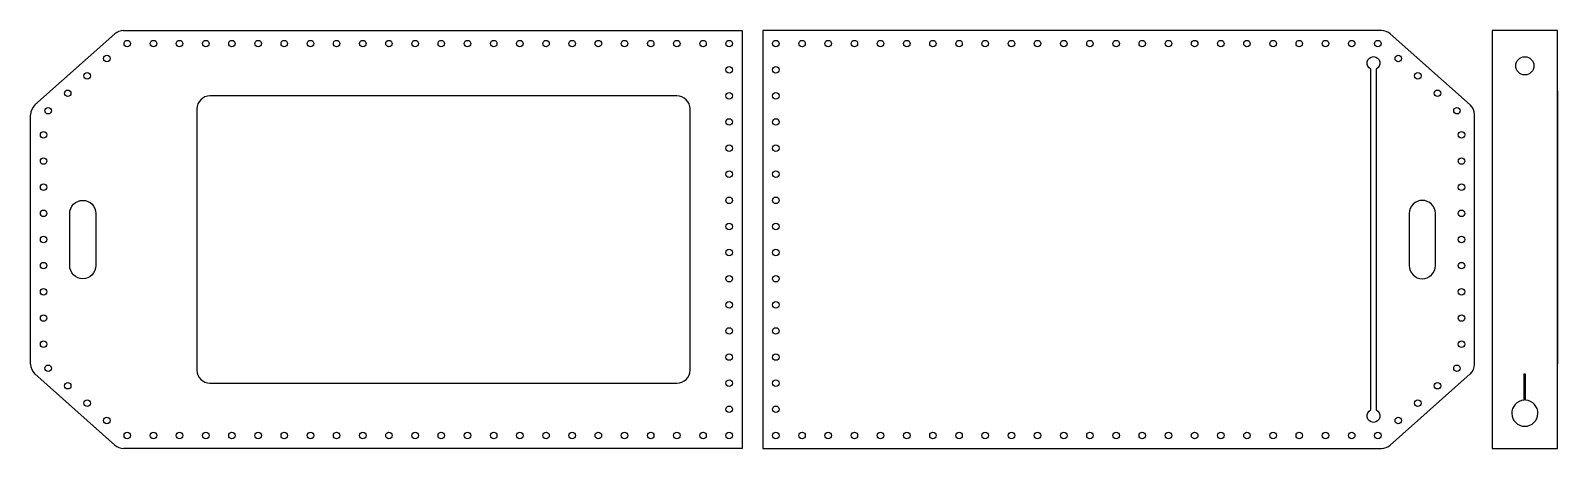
# Model space of a CAD drawing. Header units: millimetres. Extents: x 85 to 318, y 86 to 150.
import ezdxf

# ---------------------------------------------------------------- set-up
doc = ezdxf.new("R2010")
doc.units = ezdxf.units.MM
doc.header["$MEASUREMENT"] = 0

msp = doc.modelspace()

# ---------------------------------------------------------------- linework, layer by layer
for p, q in [((98.8, 149.66), (193.54, 149.66)), ((193.54, 149.66), (193.54, 85.66)), ((291.42, 149.66), (196.68, 149.66)), ((196.68, 149.66), (196.68, 85.66)), ((85.24, 138.26), (97.47, 149.16)), ((304.98, 138.26), (292.75, 149.16)), ((318.35, 140.41), (318.35, 98.61)), ((84.57, 98.56), (84.57, 136.77)), ((305.65, 98.56), (305.65, 136.77)), ((97.47, 86.17), (85.24, 97.07)), ((292.75, 86.17), (304.98, 97.07)), ((313.47, 97.06), (313.22, 97.06)), ((313.22, 97.06), (313.22, 93.06)), ((313.47, 93.06), (313.47, 97.06)), ((313.22, 93.06), (313.22, 93.06)), ((313.47, 93.06), (313.47, 93.06)), ((193.54, 85.66), (98.8, 85.66)), ((196.68, 85.66), (291.42, 85.66))]:
    msp.add_line(p, q)
msp.add_lwpolyline([(308.35, 85.66), (318.35, 85.66), (318.35, 149.66), (308.35, 149.66)], close=True)
for points in [[(290.58, 143.75), (290.58, 91.58, -4.791288), (289.78, 91.58), (289.78, 143.75, -4.791288)], [(112.04, 95.66), (183.54, 95.66, 0.414214), (185.54, 97.66), (185.54, 137.66, 0.414214), (183.54, 139.66), (112.04, 139.66, 0.414214), (110.04, 137.66), (110.04, 97.66, 0.414214)], [(92.57, 123.66), (92.57, 123.66, -0.414214), (94.57, 121.66), (94.57, 113.66, -0.414214), (92.57, 111.66), (92.57, 111.66, -0.414214), (90.57, 113.66), (90.57, 121.66, -0.414214)], [(297.65, 123.66), (297.65, 123.66, 0.414214), (295.65, 121.66), (295.65, 113.66, 0.414214), (297.65, 111.66), (297.65, 111.66, 0.414214), (299.65, 113.66), (299.65, 121.66, 0.414214)]]:
    msp.add_lwpolyline(points, format="xyb", close=True)
for centre, radius in [((99.38, 147.66), 0.5), ((103.39, 147.66), 0.5), ((107.39, 147.66), 0.5), ((111.4, 147.66), 0.5), ((115.41, 147.66), 0.5), ((119.41, 147.66), 0.5), ((123.42, 147.66), 0.5), ((127.43, 147.66), 0.5), ((131.43, 147.66), 0.5), ((135.44, 147.66), 0.5), ((139.45, 147.66), 0.5), ((143.46, 147.66), 0.5), ((147.46, 147.66), 0.5), ((151.47, 147.66), 0.5), ((155.48, 147.66), 0.5), ((159.48, 147.66), 0.5), ((163.49, 147.66), 0.5), ((167.5, 147.66), 0.5), ((171.5, 147.66), 0.5), ((175.51, 147.66), 0.5), ((179.52, 147.66), 0.5), ((183.53, 147.66), 0.5), ((187.53, 147.66), 0.5), ((191.54, 147.66), 0.5), ((198.68, 147.66), 0.5), ((202.69, 147.66), 0.5), ((206.7, 147.66), 0.5), ((210.7, 147.66), 0.5), ((214.71, 147.66), 0.5), ((218.72, 147.66), 0.5), ((222.73, 147.66), 0.5), ((226.73, 147.66), 0.5), ((230.74, 147.66), 0.5), ((234.75, 147.66), 0.5), ((238.75, 147.66), 0.5), ((242.76, 147.66), 0.5), ((246.77, 147.66), 0.5), ((250.77, 147.66), 0.5), ((254.78, 147.66), 0.5), ((258.79, 147.66), 0.5), ((262.8, 147.66), 0.5), ((266.8, 147.66), 0.5), ((270.81, 147.66), 0.5), ((274.82, 147.66), 0.5), ((278.82, 147.66), 0.5), ((282.83, 147.66), 0.5), ((286.84, 147.66), 0.5), ((290.84, 147.66), 0.5), ((96.24, 145.38), 0.5), ((293.98, 145.38), 0.5), ((313.35, 144.26), 1.4), ((93.25, 142.72), 0.5), ((191.54, 143.66), 0.5), ((198.68, 143.66), 0.5), ((296.97, 142.72), 0.5), ((90.26, 140.05), 0.5), ((299.97, 140.05), 0.5), ((191.54, 139.66), 0.5), ((198.68, 139.66), 0.5), ((87.27, 137.39), 0.5), ((191.54, 135.66), 0.5), ((198.68, 135.66), 0.5), ((302.96, 137.39), 0.5), ((86.57, 133.69), 0.5), ((303.65, 133.69), 0.5), ((191.54, 131.66), 0.5), ((198.68, 131.66), 0.5), ((86.57, 129.68), 0.5), ((303.65, 129.68), 0.5), ((191.54, 127.66), 0.5), ((198.68, 127.66), 0.5), ((86.57, 125.68), 0.5), ((191.54, 123.66), 0.5), ((198.68, 123.66), 0.5), ((303.65, 125.68), 0.5), ((86.57, 121.67), 0.5), ((303.65, 121.67), 0.5), ((191.54, 119.66), 0.5), ((198.68, 119.66), 0.5), ((86.57, 117.66), 0.5), ((303.65, 117.66), 0.5), ((191.54, 115.66), 0.5), ((198.68, 115.66), 0.5), ((86.57, 113.66), 0.5), ((303.65, 113.66), 0.5), ((86.57, 109.65), 0.5), ((191.54, 111.66), 0.5), ((198.68, 111.66), 0.5), ((303.65, 109.65), 0.5), ((191.54, 107.66), 0.5), ((198.68, 107.66), 0.5), ((86.57, 105.64), 0.5), ((303.65, 105.64), 0.5), ((191.54, 103.66), 0.5), ((198.68, 103.66), 0.5), ((86.57, 101.64), 0.5), ((303.65, 101.64), 0.5), ((87.27, 97.94), 0.5), ((191.54, 99.66), 0.5), ((198.68, 99.66), 0.5), ((302.96, 97.94), 0.5), ((191.54, 95.66), 0.5), ((198.68, 95.66), 0.5), ((90.26, 95.27), 0.5), ((299.97, 95.27), 0.5), ((93.25, 92.61), 0.5), ((191.54, 91.66), 0.5), ((198.68, 91.66), 0.5), ((296.97, 92.61), 0.5), ((96.24, 89.94), 0.5), ((293.98, 89.94), 0.5), ((99.38, 87.66), 0.5), ((103.39, 87.66), 0.5), ((107.39, 87.66), 0.5), ((111.4, 87.66), 0.5), ((115.41, 87.66), 0.5), ((119.41, 87.66), 0.5), ((123.42, 87.66), 0.5), ((127.43, 87.66), 0.5), ((131.43, 87.66), 0.5), ((135.44, 87.66), 0.5), ((139.45, 87.66), 0.5), ((143.46, 87.66), 0.5), ((147.46, 87.66), 0.5), ((151.47, 87.66), 0.5), ((155.48, 87.66), 0.5), ((159.48, 87.66), 0.5), ((163.49, 87.66), 0.5), ((167.5, 87.66), 0.5), ((171.5, 87.66), 0.5), ((175.51, 87.66), 0.5), ((179.52, 87.66), 0.5), ((183.53, 87.66), 0.5), ((187.53, 87.66), 0.5), ((191.54, 87.66), 0.5), ((198.68, 87.66), 0.5), ((202.69, 87.66), 0.5), ((206.7, 87.66), 0.5), ((210.7, 87.66), 0.5), ((214.71, 87.66), 0.5), ((218.72, 87.66), 0.5), ((222.73, 87.66), 0.5), ((226.73, 87.66), 0.5), ((230.74, 87.66), 0.5), ((234.75, 87.66), 0.5), ((238.75, 87.66), 0.5), ((242.76, 87.66), 0.5), ((246.77, 87.66), 0.5), ((250.77, 87.66), 0.5), ((254.78, 87.66), 0.5), ((258.79, 87.66), 0.5), ((262.8, 87.66), 0.5), ((266.8, 87.66), 0.5), ((270.81, 87.66), 0.5), ((274.82, 87.66), 0.5), ((278.82, 87.66), 0.5), ((282.83, 87.66), 0.5), ((286.84, 87.66), 0.5), ((290.84, 87.66), 0.5)]:
    msp.add_circle(centre, radius)
for centre, start, end in [((98.8, 147.66), 90, 131.6993), ((291.42, 147.66), 48.3007, 90), ((86.57, 136.77), 131.6993, 180), ((303.65, 136.77), 360, 48.3007), ((86.57, 98.56), 180, 228.3007), ((303.65, 98.56), 311.6993, 360), ((313.35, 91.06), 93.5833, 86.4167), ((98.8, 87.66), 228.3007, 270), ((291.42, 87.66), 270, 311.6993)]:
    msp.add_arc(centre, 2, start, end)

doc.saveas('drawing.dxf')
